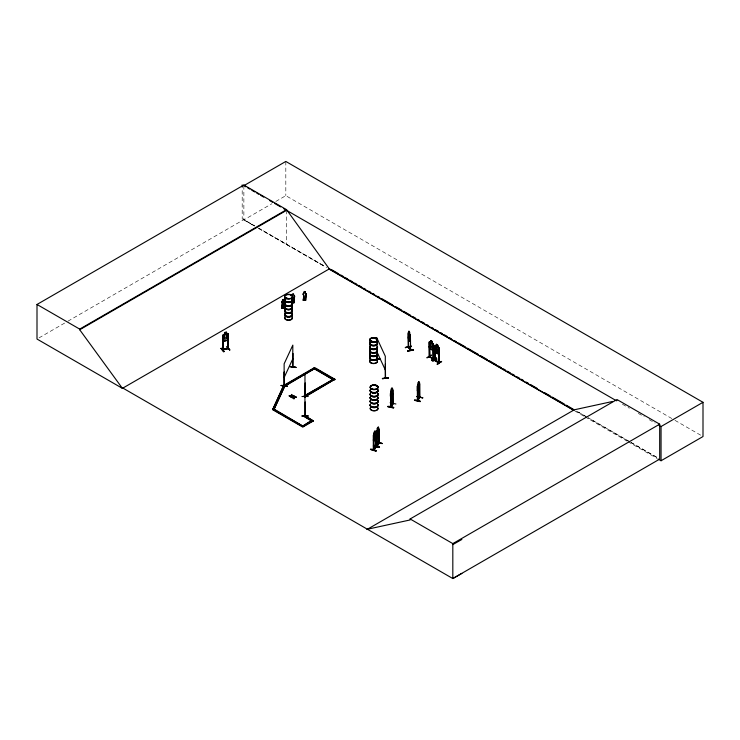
<?xml version="1.0" encoding="UTF-8"?>
<svg xmlns="http://www.w3.org/2000/svg" width="740" height="740" viewBox="0 0 740 740"><rect width="100%" height="100%" fill="white"/><g stroke="black" fill="none" stroke-linecap="round" stroke-linejoin="round"><path stroke-width="0.56" stroke-dasharray="3.7 2.78" d="M38.998 337.893L66.961 321.743M67.96 321.169L243.867 219.604L254.791 225.913M243.867 185.666L243.867 219.891L271.839 203.75M275.826 201.437L285.816 195.674L673.983 419.784M254.643 225.996L242.193 218.837L242.193 188.293M258.63 228.29L324.305 266.058L258.769 228.207M587.218 417.249L576.275 410.95L587.19 417.258M630.008 441.854L588.217 417.813L629.897 441.919M630.998 442.418L657.869 457.875M674.991 420.357L703 436.535M622.442 404.234L629.37 408.23M638.278 413.373L644.226 416.805M649.174 419.663L655.113 423.095M630.887 442.483L657.703 457.968M243.867 219.891L254.791 226.2M258.769 228.494L326.627 267.667M574.943 411.033L583.952 416.241M584.961 416.814L627.011 441.096M628.01 441.678L657.046 458.439M286.574 210.317L286.574 244.542M285.816 161.45L285.816 195.674"/><path stroke-width="1.11" d="M283.318 299.395L283.836 301.254A1.397 1.138 5.4 0 1 284.123 303.002L283.836 307.442L282.44 307.405L282.153 302.938A1.397 1.138 5.4 0 1 282.44 301.152L282.467 299.774L283.318 299.45M293.651 301.781L293.947 297.332A1.397 1.138 5.4 0 0 293.66 295.528L293.632 294.15M305.213 299.478L305.509 295.038A1.397 1.138 5.4 0 0 305.213 293.234L305.195 291.847M227.596 334.896L227.633 348.716L227.596 334.896L228.105 334.748L228.105 348.438L222.518 350.02L223.147 349.345M284.095 385.337L284.548 385.022L284.373 385.892L284.289 371.822L284.354 385.864L284.308 385.124M292.004 381.082L284.095 385.642L284.965 386.141L314.602 368.603L284.965 385.716L284.289 385.013M292.633 366.901L292.975 366.957M292.92 367.475L293.04 353.47M282.153 302.993L282.153 302.938A1.397 1.138 5.4 0 1 282.44 301.208L282.44 301.152M282.782 305C283.17 310.93 280.775 308.192 282.292 303.955M282.356 304.917L282.07 308.256M282.597 305.056L282.18 308.339L282.208 307.6M282.347 308.339L282.763 304.926M282.782 308.034C282.023 306.739 284.142 306.693 283.42 308.053M283.041 306.813L283.05 307.442L283.226 306.915M283.244 307.035L283.235 307.377M283.836 301.254L283.836 301.199A1.397 1.138 5.4 0 1 284.123 303.058M283.993 304.011L284.345 301.689L284.299 304.02M281.885 308.321L284.271 308.404L283.938 306.055M284.262 304.02L284.345 301.689M283.568 308.367L284.179 306.193M283.605 308.386L284.752 301.587L284.252 308.395M291.967 297.323L292.254 301.735M292.837 301.661L292.901 301.143L293.086 301.587M292.985 301.652L292.8 301.189M292.79 301.735L293.049 301.522M293.66 294.298L293.142 293.734M294.039 297.175L293.419 302.716L294.437 296.176M293.392 302.697L294.575 295.917L294.122 302.716L292.004 302.679A3.978 2.294 0 0 1 288.535 306.147A3.978 2.294 0 0 1 285.094 302.706M294.076 302.725L294.575 296.037M303.816 293.188A1.397 1.138 5.4 0 0 303.529 294.973L303.529 295.029A1.397 1.138 5.4 0 1 303.816 293.234L303.844 291.81L304.695 291.486M303.816 295.926L303.298 300.366L303.779 294.899M303.798 298.174L304.001 300.375L303.261 300.357M303.678 300.375L304.02 298.118M304.038 298.054L303.428 300.283M304.159 300.061C303.4 298.775 305.518 298.729 304.797 300.079M304.344 299.432L304.464 298.831L304.621 299.413M304.51 299.478L304.501 298.84L304.639 299.293M305.213 293.281L305.213 293.234A1.397 1.138 5.4 0 1 305.5 295.084M305.888 293.863L305.278 300.403M305.093 300.338L305.722 293.725M305.629 300.431L306.157 293.798L305.518 300.338M281.108 385.605C287.175 384.569 291.449 388.028 281.191 385.429M392.838 393.476C391.756 400.766 389.175 397.463 390.85 391.293M375.939 446.71L373.349 450.068L373.284 435.333L373.663 434.38L373.654 441.188L375.698 438.626L375.929 432.114L376.013 447.191L376.04 446.294L375.735 446.655M375.726 438.654L375.929 436.628M376.78 437.211L378.806 434.732L379.167 432.771L378.899 434.778L376.827 437.312L376.549 435.962M387.695 406.575C391.34 405.27 399.286 409.96 387.695 406.575L393.578 407.832M387.806 406.353L393.689 407.629M414.446 400.331C418.017 398.962 426.092 403.763 414.456 400.285M414.557 400.1L420.348 401.561M304.519 299.339L304.436 298.904M370.463 449.504C373.432 447.996 382.154 453.675 370.472 449.457M373.626 445.628C376.605 444.12 385.327 449.8 373.644 445.582M373.765 445.397L379.444 446.988M410.145 350.14L410.423 349.974M410.423 340.187L410.127 341.547L408.443 338.901L408.267 336.894M305.204 382.941L304.991 396.992L334.878 379.241L305.241 396.418M305.204 401.968L305.269 415.695M286.269 298.211L286.361 297.637L286.648 298.211M286.574 297.73L286.038 297.85M286.722 298.183L286.093 297.97M290.506 295.491L291.014 295.658M291.014 295.491L290.848 295.186M371.091 341.26C372.664 340.493 370.962 342.537 371.203 341.02M375.716 338.837L375.939 338.67M375.846 338.55L376.022 338.855M371.434 388.63C373.922 387.889 371.018 389.434 371.943 388.842M371.721 388.574L372.59 388.657M372.608 388.574L371.637 388.805M376.281 386.151L376.253 386.271M405.363 347.606L411.264 346.32M390.674 406.935L392.848 403.651M392.644 403.92L393.051 390.008M393.06 403.744L390.859 407.065L390.877 392.986L390.905 406.639M417.721 400.747L419.858 397.454L417.416 400.266L417.878 400.516L417.841 386.77M419.691 397.732L419.636 397.241M376.836 430.504L376.457 431.466L378.889 427.998L379.435 443.019L376.762 446.248L377.345 428.108L377.4 429.811M226.412 332.066L226.385 333.851C227.957 330.854 223.064 332.158 224.655 334.341L223.73 335.164L223.73 338.31L224.655 339.401L226.385 338.911L227.31 337.301L227.31 334.156L226.385 333.851L227.615 333.407L228.299 333.851L228.299 338.374L227.587 340.15L223.323 341.353M222.768 335.396L223.314 341.464L227.661 340.233L228.299 338.374M377.039 359.344L377.049 359.816M385.272 378.26L385.309 356.236L376.632 337.532L376.632 339.808M433.64 349.067L433.085 350.483L429.663 348.503L429.265 346.542L429.709 348.475M439.19 348.281L438.7 347.449L434.815 345.793L435.268 352.249L438.737 354.201L439.236 352.749M393.097 403.679L393.079 403.161L392.82 403.661M223.915 351.454L221.177 348.17L223.896 351.676M221.131 348.42L223.952 351.704M223.637 351.787L220.899 348.494M291.088 397.13L291.542 395.733L293.438 395.771L291.542 396.02L290.728 396.918L291.606 394.716M293.974 398.509L294.428 397.399L296.315 397.149L294.428 397.685L293.974 398.795L293.614 398.305L293.974 398.795M290.728 396.918L291.606 394.429M294.039 397.195L292.124 397.722L293.983 397.713L294.492 396.094L294.492 397.445M294.492 396.094L294.039 397.482L292.124 397.722M373.349 449.578L376.262 446.895L376.013 433.131L375.735 447.154L376.262 446.895L373.654 449.707M375.985 446.831L376.253 446.359M377.002 445.933L376.493 445.665L378.908 442.927M376.549 446.118L376.484 431.448M378.908 442.779L379.426 442.492L376.549 446.164M379.093 442.464L378.936 443.204M291.606 395.78L291.967 394.642M293.614 398.592L293.983 397.426M294.428 397.685L294.853 396.307M224.562 332.584L224.562 334.267L222.712 335.396L222.62 350.131L228.262 348.54M296.009 367.484L289.988 366.439M292.679 367.447L292.827 345.118L284.142 363.821L284.132 385.864L284.41 385.327M426.999 357.864L431.485 355.08L427.045 357.651M437.062 359.067L432.687 361.435M284.142 377.511L292.827 358.808M284.845 386.086L273.994 409.47L272.82 409.285L283.67 385.475L284.965 386.141M272.82 409.285L283.67 385.475M288.822 418.026L303.641 426.582L273.994 409.035L273.134 409.969L273.994 409.47L284.845 385.66M435.481 360.149L434.824 360.519L435.398 360.103M438.95 362.156C438.246 364.783 431.587 355.459 439.236 363.026L439.236 348.253L438.718 347.402M429.385 342.944L429.681 356.976C427.822 355.487 435.333 360.667 433.437 358.419M432.077 343.166L432.179 341.418L430.671 340.604L429.986 345.663L430.717 347.43L432.077 348.216L432.808 347.291L432.808 344.146L432.077 343.166L433.64 344.544L433.631 359.261L433.131 358.993L433.187 345.312L433.742 345.45L433.187 345.312M292.356 293.974L292.254 295.538A1.397 1.138 5.4 0 0 291.967 295.658M391.34 388.907L392.108 387.788L392.08 389.564M391.46 389L391.895 388.334L391.46 389.564M390.859 391.34L392.607 388.713L392.829 404.04M390.147 402.791L395.918 403.994M390.85 406.177L390.914 407.019M390.905 406.279L392.625 403.642M417.73 388.602L418.1 389.388C419.673 388.038 419.525 379.916 418.1 382.654L418.156 384.356M418.858 381.535L418.22 383.311L418.655 382.081M418.794 381.526L418.775 383.302L419.358 382.46L417.342 386.03L417.416 400.766L419.571 397.408M417.675 385.096L418.137 384.338L417.693 400.738M419.377 397.741L419.599 383.709L419.839 397.491M416.805 396.668L422.79 397.833L416.898 396.538M416.786 396.455L422.781 397.815M222.74 335.433L223.332 334.665L227.643 333.444M375.023 430.995L375.457 435.851L374.2 438.737L373.756 434.787L374.172 431.984L375.115 430.921L375.088 432.697M377.345 428.108L378.288 427.045L378.63 431.975L377.372 434.861L376.928 434.056M373.608 434.408L375.966 432.188M373.617 436.054L373.635 450.068M376.789 432.179L376.808 446.192M378.908 443.279L379.185 429.256L379.38 443.001M375.643 438.607L373.608 441.086L373.284 439.865M373.432 445.841L378.982 447.312M376.605 441.965L382.284 443.519L376.466 441.882M373.349 449.485L373.663 450.077M376.521 445.61L376.993 445.425M293.66 298.729L293.419 298.229M408.434 332.14L410.441 335.71L410.127 334.739M417.61 400.423L417.693 400.248M282.532 299.691L283.133 299.423M410.376 349.696L408.203 346.616L410.626 350.427L410.423 335.701M392.885 404.003L392.524 388.768M385.54 378.196L385.374 364.2M284.909 301.846L284.345 301.754M283.975 308.377L284.206 306.989L284.04 307.461M293.798 302.716L294.021 301.319L293.863 301.791M305.407 300.421L305.583 299.025L303.65 299.441L303.493 298.96L303.428 300.218L305.685 300.421M376.789 445.369L376.725 446.248M291.014 295.353L291.088 295.343M370.971 341.186L371.499 341.066M430.671 340.604L430.671 342.296L429.209 342.056L429.459 356.643M429.265 342.102L429.746 341.76M437.719 353.628L437.766 345.173L436.295 344.341L437.766 345.173L438.45 347.865L438.45 351.01L437.719 351.944L436.341 351.167L435.601 349.4L435.601 346.255L436.341 346.117L435.333 345.432M434.815 345.793L434.87 360.556L439.292 363.026M437.766 346.857L438.746 347.421M438.737 354.201L435.305 352.212L434.861 350.288M435.018 346.718L435.055 360.389M439.153 362.998L438.996 348.984L439.449 362.933L435.018 360.408M439.403 349.215L438.848 349.077M439.07 362.693L438.996 348.984M437.201 364.246L441.604 361.425L437.405 364.376M437.183 364.006L441.614 361.444M122.951 388.102L122.47 388.389L37 339.04L37 304.464L243.867 185.028L286.574 209.679L329.282 268.916L573.796 410.089M243.867 185.028L243.867 185.666L285.816 161.45L703 402.31L703 436.535L661.051 460.752L658.054 459.013M37 304.464L79.707 329.115L286.574 209.679M461.871 573.389L452.815 578.551L122.896 388.075L122.405 388.352L79.707 329.753L286.574 210.317M122.405 388.352L329.762 268.639M284.095 385.216L314.602 367.53L334.878 379.241M293.974 379.935L313.732 368.529L333.046 379.611M304.168 395.974L333.814 378.861L334.674 379.361L333.814 379.287L304.168 395.974L304.926 396.418M429.727 341.686L433.104 343.693M432.179 341.418L430.717 340.696M303.641 415.88L312.53 421.449L303.641 416.315L304.501 415.381L313.399 420.949L302.771 427.082L273.134 409.969M303.641 416.315L304.501 415.815L313.399 420.949M273.134 409.535L302.771 426.647L313.399 420.514M433.141 358.475L433.437 358.909M431.485 360.214L436.184 358.068L431.522 360.26M436.175 358.04L431.522 360.445M431.725 360.611L436.165 358.031M366.929 529.526L574.286 409.803L612.489 401.496M367.41 529.239L410.117 519.952L410.117 518.962L616.984 399.526L659.692 424.177L659.692 459.115L452.815 578.551L452.815 543.613L659.692 424.177M616.984 400.516L616.503 400.803L283.596 208.597M659.072 425.38L661.051 426.527L703 402.31M452.815 544.612L461.871 539.451M223.184 349.974L223.184 336.284L222.583 336.312L223.092 336.173L223.147 349.844M228.022 347.92L223.064 349.336L223.064 349.835M228.253 348.568L228.299 333.851M227.698 335.007L228.105 334.748M227.143 346.764L229.65 350.048M222.703 350.122L222.675 349.622L227.541 348.244M228.17 348.105L227.717 348.226M226.884 346.792L229.909 350.02L227.134 346.736M408.989 332.889L408.989 331.206L408.952 339.734M409.72 333.999L409.627 339.087L408.591 336.145L408.952 333M408.656 333.675L408.249 333.416L408.674 347.402M405.381 347.68L411.283 346.135L405.381 347.393M407.583 350.825L413.484 349.585M407.592 351.065L413.484 349.807M407.694 351.241L413.586 350.002M429.339 356.107L429.542 356.957M433.298 358.891L433.344 345.219M376.632 359.289L379.75 358.724L376.827 359.474M376.697 359.4L379.74 358.909M382.404 378.454L388.555 377.974L382.414 378.501M293.438 395.484L291.606 395.493L291.542 396.02M291.098 396.048L289.238 395.78L293.438 395.771M294.492 397.158L296.315 397.149M292.124 397.445L296.315 397.436M289.238 395.78L291.162 395.53M289.238 396.057L291.162 395.817M308.238 396.483L301.948 396.52M301.948 415.778L308.238 415.778M392.024 389.555L392.385 392.7L391.34 395.65L391.321 388.889L391.321 390.572M303.428 299.626L305.583 299.617M291.865 301.92L292.032 302.401M293.965 301.985L293.798 302.457M284.142 307.655L282.208 308.071L282.107 306.924L282.273 307.405M289.914 366.559L296.074 367.373L289.904 366.651M281.172 385.438L287.277 386.345M272.82 408.859L273.994 409.035M419.377 397.241L419.58 397.787L419.525 382.691L419.367 389.24L417.656 391.858L419.303 389.231M417.342 390.554L417.369 386.012M390.655 392.302L390.655 407.019M286.787 297.739L286.889 297.767M371.6 340.983L372.109 341.362M378.223 428.719L378.288 427.045M376.493 442.095L382.173 443.639M373.321 445.97L379 447.515M304.695 291.43L305.185 291.902M436.341 346.671L437.719 347.449M436.341 349.817L437.719 350.594M243.867 185.666L245.856 186.813M247.845 187.96L249.833 189.107M251.813 190.254L254.791 191.975M256.78 193.121L258.769 194.269M260.757 195.416L263.736 197.136M269.693 200.577L272.671 202.297M274.66 203.445L280.617 206.876M331.761 269.786L338.744 273.818M340.742 274.975L343.739 276.704M345.728 277.851L347.726 279.008M349.724 280.155L352.721 281.885M354.719 283.041L356.708 284.197M358.706 285.344L361.703 287.074M363.701 288.23L365.69 289.377M368.687 291.107L370.685 292.263M372.683 293.41L374.671 294.566M377.668 296.296L379.666 297.443M381.664 298.599L392.644 304.936M395.632 306.665L401.626 310.125M403.615 311.272L410.608 315.305M412.596 316.461L415.593 318.191M417.591 319.338L419.589 320.494M421.587 321.65L424.575 323.371M426.573 324.527L428.571 325.683M431.559 327.404L433.557 328.56M435.555 329.716L438.552 331.446M440.55 332.593L442.539 333.749M444.536 334.896L447.534 336.626M449.532 337.782L451.52 338.929M454.517 340.659L456.515 341.815M458.513 342.962L465.497 346.995M467.495 348.151L478.475 354.488M480.464 355.644L487.457 359.677M489.445 360.824L496.438 364.866M498.427 366.013L501.424 367.743M503.422 368.899L505.42 370.046M507.418 371.203L510.406 372.932M512.404 374.079L514.402 375.236M517.389 376.965L519.388 378.112M521.385 379.269L523.384 380.416M526.38 382.145L528.369 383.302M530.367 384.449L537.351 388.491M544.344 392.524L550.329 395.974M552.327 397.13L564.305 404.04M566.294 405.196L573.287 409.229M328.625 268.824L573.944 410.46M429.746 348.438L433.104 350.381M433.298 358.53L429.681 356.625L433.52 358.724M433.585 359.233L429.191 356.745L429.265 342.028M315.564 368.52L334.878 379.666M304.168 396.4L305.037 396.899M274.984 410.034L286.843 416.879M410.117 518.962L452.815 543.613M227.587 333.472L228.235 333.897M408.924 331.215L409.72 332.315L409.627 340.77M409.072 331.779L409.507 333.009L409.072 332.343M408.952 333.555L409.627 334.6M408.952 336.7L409.627 337.745M410.395 350.436L408.249 347.106L408.267 332.38M433.057 343.721L433.492 359.233M377.113 352.259L385.309 369.926M222.768 339.882L223.36 341.39M304.917 415.954L304.982 374.616M376.484 435.943L376.762 437.294M390.618 396.76L390.84 398.101M303.529 294.973L303.816 299.432M301.957 416.232L308.238 416.204M661.051 426.527L661.051 460.752M436.341 344.313L436.341 352.851M435.425 346.949L435.314 360.759M435.268 347.042L435.175 360.732M429.792 347.735L429.838 356.893M408.462 333.37L408.471 347.449M373.82 436.11L373.848 449.846M334.018 380.166L313.732 368.03L313.732 368.529M305.361 299.682L305.361 300.163L303.585 299.626M242.193 184.898L242.193 187.165M79.707 329.115L79.707 329.753M377.881 397.056A3.894 2.248 0 0 1 374.116 399.887A3.894 2.248 0 0 1 370.351 397.056M377.9 390.322A3.913 2.257 0 0 1 374.116 393.171A3.913 2.257 0 0 1 370.342 390.322M377.9 389.693A3.913 2.257 0 0 1 374.116 392.533A3.913 2.257 0 0 1 370.342 389.693M377.9 394.106A3.913 2.257 0 0 1 374.116 396.945A3.913 2.257 0 0 1 370.342 394.106M377.964 393.874A3.978 2.294 0 0 1 374.116 396.76A3.978 2.294 0 0 1 370.278 393.874M377.964 393.68A3.978 2.294 0 0 1 374.116 396.566A3.978 2.294 0 0 1 370.278 393.68M377.9 393.467A3.913 2.257 0 0 1 374.116 396.316A3.913 2.257 0 0 1 370.342 393.467M377.964 390.1A3.978 2.294 0 0 1 374.116 392.986A3.978 2.294 0 0 1 370.278 390.1M377.964 389.906A3.978 2.294 0 0 1 374.116 392.792A3.978 2.294 0 0 1 370.278 389.906M377.918 397.13A3.931 2.266 0 0 1 374.116 399.989A3.931 2.266 0 0 1 370.324 397.13M377.918 397.269A3.931 2.266 0 0 1 374.116 400.118A3.931 2.266 0 0 1 370.324 397.269M377.9 397.611A3.913 2.257 0 0 1 374.116 400.46A3.913 2.257 0 0 1 370.342 397.611M377.881 407.823A3.894 2.248 0 0 1 374.116 410.654A3.894 2.248 0 0 1 370.351 407.823M377.9 401.089A3.913 2.257 0 0 1 374.116 403.938A3.913 2.257 0 0 1 370.342 401.089M377.9 400.46A3.913 2.257 0 0 1 374.116 403.3A3.913 2.257 0 0 1 370.342 400.46M377.9 404.873A3.913 2.257 0 0 1 374.116 407.712A3.913 2.257 0 0 1 370.342 404.873M377.964 404.641A3.978 2.294 0 0 1 374.116 407.527A3.978 2.294 0 0 1 370.278 404.641M377.964 404.447A3.978 2.294 0 0 1 374.116 407.333A3.978 2.294 0 0 1 370.278 404.447M377.9 404.234A3.913 2.257 0 0 1 374.116 407.083A3.913 2.257 0 0 1 370.342 404.234M377.964 400.867A3.978 2.294 0 0 1 374.116 403.753A3.978 2.294 0 0 1 370.278 400.867M377.964 400.664A3.978 2.294 0 0 1 374.116 403.559A3.978 2.294 0 0 1 370.278 400.664M377.918 408.036A3.931 2.266 0 0 1 374.116 410.885A3.931 2.266 0 0 1 370.324 408.036M377.557 347.199A3.978 2.294 0 0 1 372.553 349.419A3.978 2.294 0 0 1 370.139 346.052M376.975 346.292A3.922 2.266 0 0 1 373.58 349.687A3.922 2.266 0 0 1 370.185 346.292M376.984 349.326A3.931 2.266 0 0 1 373.58 352.73A3.931 2.266 0 0 1 370.176 349.326M376.975 349.447A3.922 2.266 0 0 1 373.58 352.841A3.922 2.266 0 0 1 370.185 349.447M377.557 343.425A3.978 2.294 0 0 1 372.553 345.645A3.978 2.294 0 0 1 370.139 342.278M376.975 345.654A3.922 2.266 0 0 1 373.58 349.049A3.922 2.266 0 0 1 370.185 345.654M376.975 342.509A3.922 2.266 0 0 1 373.58 345.904A3.922 2.266 0 0 1 370.185 342.509M377.557 347.005A3.978 2.294 0 0 1 372.553 349.225A3.978 2.294 0 0 1 370.139 345.858M377.557 343.231A3.978 2.294 0 0 1 372.553 345.45A3.978 2.294 0 0 1 370.139 342.084M376.965 341.88A3.913 2.257 0 0 1 373.58 345.266A3.913 2.257 0 0 1 370.194 341.88M377.021 356.819A3.978 2.294 0 0 1 373.58 360.269A3.978 2.294 0 0 1 370.139 356.819M376.975 357.059A3.922 2.266 0 0 1 373.58 360.454A3.922 2.266 0 0 1 370.185 357.059M376.956 360.01A3.894 2.248 0 0 1 373.58 363.386A3.894 2.248 0 0 1 370.204 360.01M376.965 349.807A3.903 2.257 0 0 1 373.58 353.193A3.903 2.257 0 0 1 370.194 349.807M376.984 360.223A3.931 2.266 0 0 1 373.58 363.618A3.931 2.266 0 0 1 370.176 360.223M376.984 349.613A3.931 2.266 0 0 1 373.58 353.017A3.931 2.266 0 0 1 370.176 349.613M377.418 353.6A3.978 2.294 0 0 1 373.062 356.467A3.978 2.294 0 0 1 370.139 353.045M376.975 356.421A3.922 2.266 0 0 1 373.58 359.816A3.922 2.266 0 0 1 370.185 356.421M376.975 353.276A3.922 2.266 0 0 1 373.58 356.671A3.922 2.266 0 0 1 370.185 353.276M377.021 356.625A3.978 2.294 0 0 1 373.58 360.065A3.978 2.294 0 0 1 370.139 356.625M377.418 353.406A3.978 2.294 0 0 1 373.062 356.273A3.978 2.294 0 0 1 370.139 352.851M376.975 352.647A3.922 2.266 0 0 1 373.58 356.042A3.922 2.266 0 0 1 370.185 352.647M291.939 302.947A3.922 2.266 0 0 1 288.535 306.341A3.922 2.266 0 0 1 285.141 302.947M291.921 305.907A3.903 2.257 0 0 1 288.535 309.283A3.903 2.257 0 0 1 285.159 305.907M291.939 306.138A3.931 2.266 0 0 1 288.535 309.542A3.931 2.266 0 0 1 285.141 306.138M291.986 298.932A3.978 2.294 0 0 1 288.535 302.373A3.978 2.294 0 0 1 285.094 298.932M291.939 302.308A3.922 2.266 0 0 1 288.535 305.703A3.922 2.266 0 0 1 285.141 302.308M291.93 299.164A3.913 2.257 0 0 1 288.535 302.558A3.913 2.257 0 0 1 285.15 299.164M291.986 302.512A3.978 2.294 0 0 1 288.535 305.953A3.978 2.294 0 0 1 285.094 302.512M291.986 298.738A3.978 2.294 0 0 1 288.535 302.179A3.978 2.294 0 0 1 285.094 298.738M291.93 298.535A3.913 2.257 0 0 1 288.535 301.92A3.913 2.257 0 0 1 285.15 298.535M291.986 313.473A3.978 2.294 0 0 1 288.535 316.914A3.978 2.294 0 0 1 285.094 313.473M291.939 313.714A3.922 2.266 0 0 1 288.535 317.108A3.922 2.266 0 0 1 285.141 313.714M291.911 316.664A3.894 2.248 0 0 1 288.535 320.041A3.894 2.248 0 0 1 285.159 316.664M291.921 306.453A3.903 2.257 0 0 1 288.535 309.838A3.903 2.257 0 0 1 285.159 306.453M291.939 316.887A3.922 2.266 0 0 1 288.535 320.281A3.922 2.266 0 0 1 285.141 316.887M291.939 306.258A3.931 2.266 0 0 1 288.535 309.662A3.931 2.266 0 0 1 285.141 306.258M291.986 309.699A3.978 2.294 0 0 1 288.535 313.14A3.978 2.294 0 0 1 285.094 309.699M291.939 313.075A3.922 2.266 0 0 1 288.535 316.47A3.922 2.266 0 0 1 285.141 313.075M291.93 309.93A3.913 2.257 0 0 1 288.535 313.325A3.913 2.257 0 0 1 285.15 309.93M291.986 313.279A3.978 2.294 0 0 1 288.535 316.72A3.978 2.294 0 0 1 285.094 313.279M291.986 309.505A3.978 2.294 0 0 1 288.535 312.946A3.978 2.294 0 0 1 285.094 309.505M291.93 309.302A3.913 2.257 0 0 1 288.535 312.687A3.913 2.257 0 0 1 285.15 309.302M292.596 302.364C291.939 299.968 294.548 302.614 292.596 302.364M370.592 449.273L376.272 450.854L370.583 449.31M392.024 390.119L391.34 391.155L391.34 394.3L392.024 393.255L392.024 390.119M418.775 383.857L418.1 384.902L418.1 388.047L418.775 387.002L418.775 383.857M374.875 431.457L374.348 432.669L374.875 431.457M378.048 427.581L377.52 428.793L378.048 427.581M375.023 433.242L374.2 434.25L374.2 437.396L375.023 436.387L375.023 433.242M378.196 429.367L377.372 430.375L377.372 433.52L378.196 432.512L378.196 429.367M311.67 420.514L302.771 426.083L311.67 420.514M226.07 332.538L224.96 333.416L226.07 332.538M226.385 334.415L224.655 334.906L224.655 338.05L226.385 337.56L226.385 334.415M388.482 377.733L382.423 378.723L388.482 377.761M437.47 345.349L436.582 344.849L437.47 345.913L437.47 345.349M431.836 341.621L430.967 341.112L431.836 342.176L431.836 341.621M432.077 343.721L430.717 342.935L430.717 346.079L432.077 346.866L432.077 343.721M417.656 391.858L417.434 390.526L417.591 391.849M372.164 389.064A3.903 2.257 0 0 0 378.029 387.113A3.903 2.257 0 0 0 372.164 385.161A3.903 2.257 0 0 0 372.164 389.064M372.164 389.388A3.913 2.257 0 0 0 378.038 387.427A3.913 2.257 0 0 0 372.164 385.475A3.913 2.257 0 0 0 372.164 389.388M372.155 389.212A3.931 2.266 0 0 0 378.048 387.242A3.931 2.266 0 0 0 372.155 385.281A3.931 2.266 0 0 0 372.155 389.212M371.619 341.797A3.922 2.266 0 0 0 377.502 339.836A3.922 2.266 0 0 0 371.619 337.875A3.922 2.266 0 0 0 371.619 341.797M371.628 342.121A3.903 2.257 0 0 0 377.483 340.169A3.903 2.257 0 0 0 371.628 338.217A3.903 2.257 0 0 0 371.628 342.121M371.619 341.945A3.931 2.266 0 0 0 377.511 339.975A3.931 2.266 0 0 0 371.619 338.014A3.931 2.266 0 0 0 371.619 341.945M286.584 298.451A3.903 2.257 0 0 0 292.448 296.5A3.903 2.257 0 0 0 286.584 294.548A3.903 2.257 0 0 0 286.584 298.451M286.584 298.775A3.913 2.257 0 0 0 292.448 296.823A3.913 2.257 0 0 0 286.584 294.862A3.913 2.257 0 0 0 286.584 298.775"/></g></svg>
